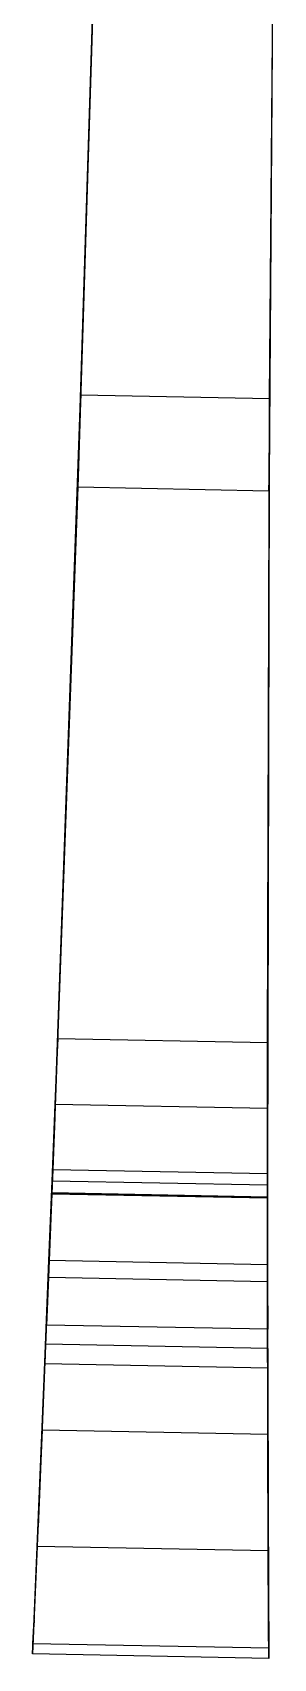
# Model space of a CAD drawing. Extents: x 11992 to 29481, y -6727 to 6811.
# Drawn here: x 14926.7 to 14946.1, y 701.2 to 832 of the extents above; entities that cross this region are included whole.
import ezdxf

# ---------------------------------------------------------------- set-up
doc = ezdxf.new("R2010")
doc.units = 0
doc.header["$MEASUREMENT"] = 0
doc.layers.get('0').update_dxf_attribs({"color": 8, "linetype": 'CONTINUOUS'})

msp = doc.modelspace()

# ---------------------------------------------------------------- linework, layer by layer
for p, q in [((14930.61, 802.81, -1633.12), (14931.84, 842.57, -1610.32)), ((14945.8, 802.52, -1633.12), (14946.11, 842.29, -1610.32)), ((14930.58, 801.77, -1631.6), (14931.81, 841.53, -1608.8)), ((14945.79, 801.47, -1631.6), (14946.1, 841.25, -1608.8)), ((14931.65, 836.07, -1598.13), (14930.4, 796.39, -1619.72)), ((14946.05, 835.79, -1598.13), (14945.76, 796.09, -1619.72)), ((14931.62, 834.96, -1596.64), (14930.37, 795.41, -1618.15)), ((14946.04, 834.68, -1596.64), (14945.75, 795.11, -1618.15)), ((14928.73, 750.02, -1661.28), (14930.58, 801.77, -1631.6)), ((14928.77, 751.06, -1662.8), (14930.61, 802.81, -1633.12)), ((14930.58, 801.77, -1631.6), (14930.4, 796.39, -1619.72)), ((14930.61, 802.81, -1633.12), (14930.58, 801.77, -1631.6)), ((14945.8, 802.52, -1633.12), (14930.61, 802.81, -1633.12)), ((14945.63, 750.74, -1662.8), (14945.8, 802.52, -1633.12)), ((14945.8, 802.52, -1633.12), (14945.79, 801.47, -1631.6)), ((14945.63, 749.69, -1661.28), (14945.79, 801.47, -1631.6)), ((14945.79, 801.47, -1631.6), (14945.76, 796.09, -1619.72)), ((14930.4, 796.39, -1619.72), (14928.36, 740.55, -1647.71)), ((14930.37, 795.41, -1618.15), (14930.4, 796.39, -1619.72)), ((14930.37, 795.41, -1618.15), (14928.36, 740.53, -1645.67)), ((14945.75, 795.11, -1618.15), (14930.37, 795.41, -1618.15)), ((14945.76, 796.09, -1619.72), (14945.63, 740.21, -1647.71)), ((14945.75, 795.11, -1618.15), (14945.63, 740.19, -1645.67)), ((14945.75, 795.11, -1618.15), (14945.76, 796.09, -1619.72)), ((14928.56, 745.78, -1665.83), (14928.77, 751.06, -1662.8)), ((14928.77, 751.06, -1662.8), (14928.73, 750.02, -1661.28)), ((14945.63, 750.74, -1662.8), (14928.77, 751.06, -1662.8)), ((14945.63, 745.45, -1665.83), (14945.63, 750.74, -1662.8)), ((14945.63, 750.74, -1662.8), (14945.63, 749.69, -1661.28)), ((14928.73, 750.02, -1661.28), (14928.36, 740.55, -1647.71)), ((14928.52, 744.74, -1664.31), (14928.73, 750.02, -1661.28)), ((14945.63, 744.4, -1664.31), (14945.63, 749.69, -1661.28)), ((14945.63, 749.69, -1661.28), (14945.63, 740.21, -1647.71)), ((14928.32, 739.62, -1669.37), (14928.56, 745.78, -1665.83)), ((14928.56, 745.78, -1665.83), (14928.52, 744.74, -1664.31)), ((14945.63, 745.45, -1665.83), (14928.56, 745.78, -1665.83)), ((14945.63, 739.28, -1669.37), (14945.63, 745.45, -1665.83)), ((14945.63, 745.45, -1665.83), (14945.63, 744.4, -1664.31)), ((14928.28, 738.57, -1667.84), (14928.52, 744.74, -1664.31)), ((14928.52, 744.74, -1664.31), (14928.36, 740.64, -1655.1)), ((14945.63, 738.24, -1667.84), (14945.63, 744.4, -1664.31)), ((14945.63, 744.4, -1664.31), (14945.63, 740.3, -1655.1)), ((14928.36, 740.64, -1655.1), (14928, 731.62, -1659.35)), ((14928.28, 738.66, -1654.01), (14928.36, 740.64, -1655.1)), ((14928.36, 740.55, -1647.71), (14928.28, 738.59, -1648.58)), ((14928.28, 738.57, -1646.65), (14928.36, 740.53, -1645.67)), ((14928.36, 740.55, -1647.71), (14928.36, 740.64, -1655.1)), ((14928.36, 740.55, -1647.71), (14928.36, 740.53, -1645.67)), ((14945.63, 740.19, -1645.67), (14928.36, 740.53, -1645.67)), ((14945.63, 738.32, -1654.01), (14945.63, 740.3, -1655.1)), ((14945.63, 740.3, -1655.1), (14945.64, 731.28, -1659.35)), ((14945.63, 740.21, -1647.71), (14945.63, 740.3, -1655.1)), ((14945.63, 740.21, -1647.71), (14945.63, 740.19, -1645.67)), ((14945.63, 740.21, -1647.71), (14945.63, 738.26, -1648.58)), ((14945.63, 738.23, -1646.65), (14945.63, 740.19, -1645.67)), ((14928.06, 733.22, -1673.04), (14928.32, 739.62, -1669.37)), ((14928.32, 739.62, -1669.37), (14928.28, 738.57, -1667.84)), ((14945.63, 739.28, -1669.37), (14928.32, 739.62, -1669.37)), ((14945.64, 732.88, -1673.04), (14945.63, 739.28, -1669.37)), ((14945.63, 739.28, -1669.37), (14945.63, 738.24, -1667.84)), ((14928.28, 738.57, -1667.84), (14928, 731.62, -1659.35)), ((14928.28, 738.66, -1654.01), (14928.01, 731.86, -1657.21)), ((14928.02, 732.18, -1671.51), (14928.28, 738.57, -1667.84)), ((14928.28, 738.66, -1654.01), (14928.28, 738.59, -1648.58)), ((14945.63, 738.32, -1654.01), (14928.28, 738.66, -1654.01)), ((14928.28, 738.57, -1646.65), (14928.28, 738.59, -1648.58)), ((14945.63, 738.26, -1648.58), (14928.28, 738.59, -1648.58)), ((14945.63, 738.23, -1646.65), (14928.28, 738.57, -1646.65)), ((14945.63, 738.32, -1654.01), (14945.64, 731.52, -1657.21)), ((14945.63, 738.32, -1654.01), (14945.63, 738.23, -1646.65)), ((14945.64, 731.83, -1671.51), (14945.63, 738.24, -1667.84)), ((14945.63, 738.24, -1667.84), (14945.64, 731.28, -1659.35)), ((14927.5, 719.59, -1680.86), (14928.06, 733.22, -1673.04)), ((14928.06, 733.22, -1673.04), (14928.02, 732.18, -1671.51)), ((14945.64, 732.88, -1673.04), (14928.06, 733.22, -1673.04)), ((14945.66, 719.23, -1680.86), (14945.64, 732.88, -1673.04)), ((14945.64, 732.88, -1673.04), (14945.64, 731.83, -1671.51)), ((14927.46, 718.54, -1679.33), (14928.02, 732.18, -1671.51)), ((14928.02, 732.18, -1671.51), (14927.79, 726.43, -1655.51)), ((14928, 731.62, -1659.35), (14927.79, 726.43, -1655.51)), ((14928.01, 731.86, -1657.21), (14927.85, 728.04, -1654.39)), ((14928.01, 731.86, -1657.21), (14928, 731.62, -1659.35)), ((14945.64, 731.52, -1657.21), (14928.01, 731.86, -1657.21)), ((14945.67, 718.19, -1679.33), (14945.64, 731.83, -1671.51)), ((14945.64, 731.83, -1671.51), (14945.64, 731.28, -1659.35)), ((14945.64, 731.52, -1657.21), (14945.64, 731.28, -1659.35)), ((14945.64, 731.52, -1657.21), (14945.65, 727.7, -1654.39)), ((14927.79, 726.43, -1655.51), (14927.85, 728.04, -1654.39)), ((14927.79, 726.51, -1653.25), (14927.85, 728.04, -1654.39)), ((14945.65, 727.7, -1654.39), (14927.85, 728.04, -1654.39)), ((14945.65, 726.08, -1655.51), (14945.65, 727.7, -1654.39)), ((14945.65, 726.16, -1653.25), (14945.65, 727.7, -1654.39)), ((14927.79, 726.43, -1655.51), (14927.18, 711.79, -1665.02)), ((14927.79, 726.51, -1653.25), (14927.73, 724.91, -1654.29)), ((14927.79, 726.43, -1655.51), (14927.73, 724.91, -1654.29)), ((14945.65, 726.16, -1653.25), (14927.79, 726.51, -1653.25)), ((14945.65, 726.16, -1653.25), (14945.65, 724.56, -1654.29)), ((14945.65, 726.08, -1655.51), (14945.69, 711.43, -1665.02)), ((14945.65, 726.08, -1655.51), (14945.65, 724.56, -1654.29)), ((14927.11, 710.24, -1663.82), (14927.73, 724.91, -1654.29)), ((14945.65, 724.56, -1654.29), (14927.73, 724.91, -1654.29)), ((14945.7, 709.88, -1663.82), (14945.65, 724.56, -1654.29)), ((14927.5, 719.59, -1680.86), (14926.74, 701.59, -1691.18)), ((14927.5, 719.59, -1680.86), (14927.46, 718.54, -1679.33)), ((14945.66, 719.23, -1680.86), (14927.5, 719.59, -1680.86)), ((14945.66, 719.23, -1680.86), (14945.73, 701.22, -1691.18)), ((14945.66, 719.23, -1680.86), (14945.67, 718.19, -1679.33)), ((14926.83, 703.78, -1687.8), (14927.46, 718.54, -1679.33)), ((14927.46, 718.54, -1679.33), (14927.18, 711.79, -1665.02)), ((14945.72, 703.41, -1687.8), (14945.67, 718.19, -1679.33)), ((14945.67, 718.19, -1679.33), (14945.69, 711.43, -1665.02)), ((14926.86, 704.35, -1679), (14927.18, 711.79, -1665.02)), ((14927.11, 710.24, -1663.82), (14927.18, 711.79, -1665.02)), ((14945.72, 703.99, -1679), (14945.69, 711.43, -1665.02)), ((14945.7, 709.88, -1663.82), (14945.69, 711.43, -1665.02)), ((14927.11, 710.24, -1663.82), (14926.77, 702.41, -1678.54)), ((14945.7, 709.88, -1663.82), (14927.11, 710.24, -1663.82)), ((14945.7, 709.88, -1663.82), (14945.73, 702.05, -1678.54)), ((14926.74, 701.59, -1691.18), (14926.83, 703.78, -1687.8)), ((14926.77, 702.41, -1678.54), (14926.86, 704.35, -1679)), ((14926.86, 704.35, -1679), (14926.83, 703.78, -1687.8)), ((14945.73, 702.05, -1678.54), (14945.72, 703.99, -1679)), ((14945.73, 701.22, -1691.18), (14945.72, 703.99, -1679)), ((14926.77, 702.41, -1678.54), (14926.74, 701.59, -1691.18)), ((14945.73, 702.05, -1678.54), (14926.77, 702.41, -1678.54)), ((14945.73, 701.22, -1691.18), (14926.74, 701.59, -1691.18)), ((14945.73, 702.05, -1678.54), (14945.73, 701.22, -1691.18))]:
    msp.add_line(p, q)

doc.saveas('drawing.dxf')
